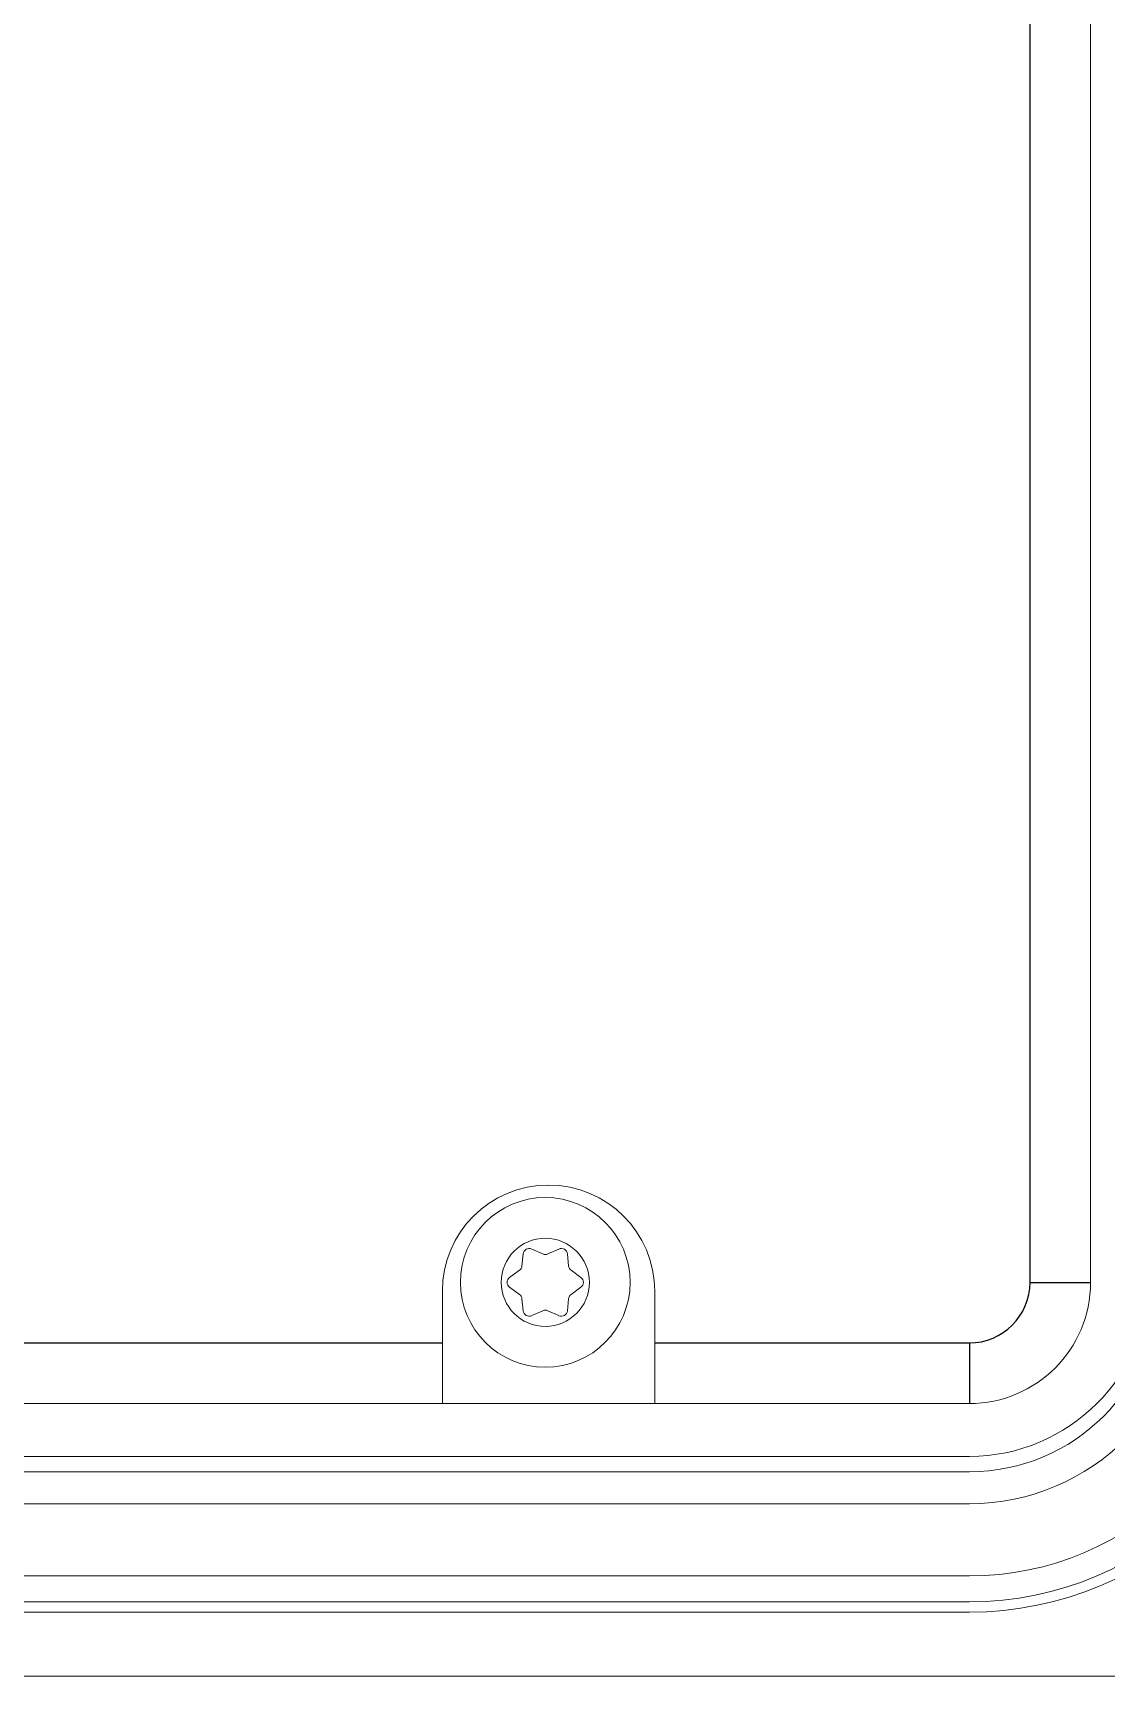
# Model space of a CAD drawing. Header units: millimetres. Extents: x 0 to 594, y 0 to 420.
# Drawn here: x 492 to 527.5, y 112.3 to 166.5 of the extents above; entities that cross this region are included whole.
import ezdxf

# ---------------------------------------------------------------- set-up
doc = ezdxf.new("R2010")
doc.units = ezdxf.units.MM
doc.layers.add('1', color=7, linetype='Continuous')

msp = doc.modelspace()

# ---------------------------------------------------------------- linework, layer by layer
at = {"layer": '1', "color": 7, "linetype": 'Continuous', "lineweight": 25}
for p, q in [((524.962, 125.263), (524.962, 215.263)), ((524.962, 125.263), (526.962, 125.263)), ((452.376, 123.263), (505.565, 123.263)), ((512.576, 123.263), (522.962, 123.263)), ((522.962, 123.263), (522.962, 121.263))]:
    msp.add_line(p, q, dxfattribs=at)
at = {"layer": '1', "color": 7, "linetype": 'Continuous', "lineweight": 13}
for p, q in [((526.962, 215.263), (526.962, 125.263)), ((508.234, 126.201), (508.192, 125.801)), ((508.881, 126.199), (508.514, 126.363)), ((509.41, 126.363), (509.044, 126.199)), ((509.732, 125.801), (509.691, 126.201)), ((508.11, 125.66), (507.785, 125.425)), ((510.139, 125.425), (509.814, 125.66)), ((505.565, 124.971), (505.565, 123.263)), ((507.785, 125.101), (508.11, 124.865)), ((509.814, 124.865), (510.139, 125.101)), ((512.576, 123.263), (512.576, 124.971)), ((508.192, 124.724), (508.234, 124.325)), ((508.514, 124.163), (508.881, 124.326)), ((509.044, 124.326), (509.41, 124.163)), ((509.691, 124.325), (509.732, 124.724)), ((505.565, 123.263), (505.565, 121.263)), ((512.576, 121.263), (512.576, 123.263)), ((451.352, 121.263), (522.962, 121.263)), ((505.565, 121.263), (452.376, 121.263)), ((512.576, 121.263), (505.565, 121.263)), ((522.962, 121.263), (512.576, 121.263)), ((522.962, 119.518), (451.352, 119.518)), ((451.352, 119.007), (522.962, 119.007)), ((522.962, 117.955), (451.352, 117.955)), ((451.352, 115.571), (522.962, 115.571)), ((451.352, 114.713), (522.962, 114.713)), ((451.352, 114.374), (522.962, 114.374)), ((451.353, 112.263), (533.962, 112.263))]:
    msp.add_line(p, q, dxfattribs=at)
for radius in [2.8, 1.454]:
    msp.add_circle((508.962, 125.263), radius, dxfattribs=at)
for centre, radius, start, end in [((509.07, 124.971), 3.505, 0, 180), ((508.432, 126.18), 0.2, 65.947, 174.053), ((508.962, 126.382), 0.2, 245.947, 294.053), ((509.492, 126.18), 0.2, 5.947, 114.053), ((507.903, 125.263), 0.2, 125.947, 234.053), ((507.993, 125.822), 0.2, 305.947, 354.053), ((509.931, 125.822), 0.2, 185.947, 234.053), ((510.021, 125.263), 0.2, 305.947, 54.053), ((522.962, 125.463), 11.088, 270, 0), ((522.962, 125.463), 5.945, 270, 360), ((522.962, 125.463), 10.75, 270, 0), ((507.993, 124.703), 0.2, 5.947, 54.053), ((509.931, 124.703), 0.2, 125.947, 174.053), ((522.962, 125.263), 7.308, 270, 0), ((522.962, 125.263), 6.256, 270, 360), ((522.962, 125.263), 9.692, 270, 0), ((522.962, 125.263), 4, 270, 0), ((508.432, 124.345), 0.2, 185.947, 294.053), ((508.962, 124.144), 0.2, 65.947, 114.053), ((509.492, 124.345), 0.2, 245.947, 354.053)]:
    msp.add_arc(centre, radius, start, end, dxfattribs=at)
at = {"layer": '1', "color": 7, "linetype": 'Continuous', "lineweight": 25}
msp.add_arc((522.962, 125.263), 2, 270, 0, dxfattribs=at)

doc.saveas('drawing.dxf')
